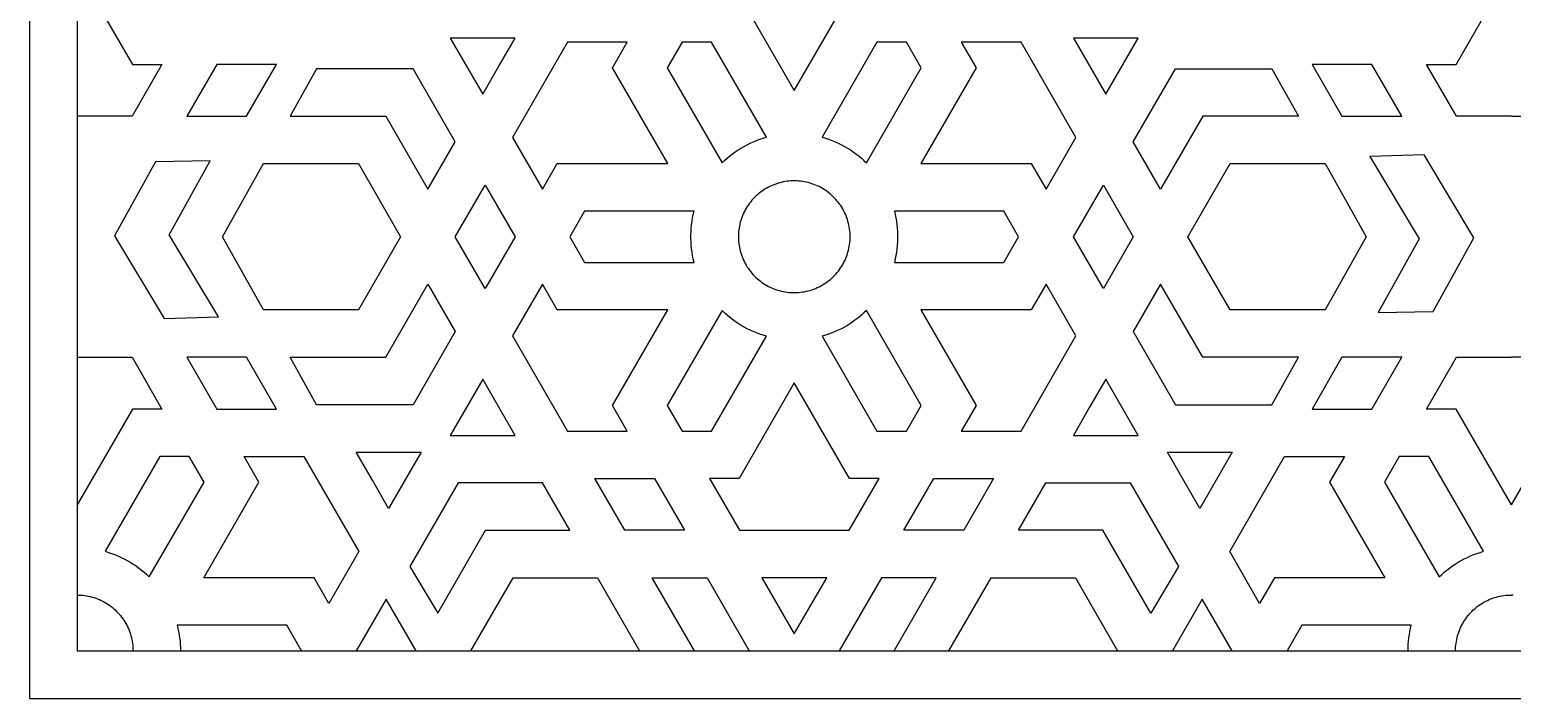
# Model space of a CAD drawing. Header units: millimetres. Extents: x 69 to 506, y 121 to 380.
# Drawn here: x 68.9 to 287.5, y 121.4 to 220 of the extents above; entities that cross this region are included whole.
import ezdxf

# ---------------------------------------------------------------- set-up
doc = ezdxf.new("R2010")
doc.units = ezdxf.units.MM
doc.layers.add('Layer 01', color=1, linetype='Continuous', true_color=0xff0000)

msp = doc.modelspace()

# ---------------------------------------------------------------- linework, layer by layer
at = {"layer": 'Layer 01'}
for p, q in [((68.87, 379.61), (68.87, 121.36)), ((75.87, 372.61), (75.87, 128.36)), ((75.87, 228.94), (84.02, 214.83)), ((279.25, 214.83), (287.4, 228.94)), ((173.49, 225.09), (181.64, 210.97)), ((181.64, 210.97), (189.78, 225.09)), ((130.91, 218.71), (135.69, 210.43)), ((140.48, 218.71), (130.91, 218.71)), ((138.09, 214.57), (140.48, 218.71)), ((232.37, 218.71), (222.8, 218.71)), ((222.8, 218.71), (227.58, 210.43)), ((227.58, 210.43), (232.37, 218.71)), ((148.2, 218.09), (140.1, 204.05)), ((157.01, 218.09), (148.2, 218.09)), ((154.83, 214.31), (157.01, 218.09)), ((165.09, 218.09), (162.91, 214.31)), ((169.45, 218.09), (165.09, 218.09)), ((177.52, 204.1), (169.45, 218.09)), ((193.83, 218.09), (185.75, 204.1)), ((198.18, 218.09), (193.83, 218.09)), ((200.36, 214.31), (198.18, 218.09)), ((215.08, 218.09), (206.27, 218.09)), ((206.27, 218.09), (208.45, 214.31)), ((223.18, 204.05), (215.08, 218.09)), ((88.38, 214.83), (83.97, 207.2)), ((84.02, 214.83), (88.38, 214.83)), ((96.46, 214.83), (92.06, 207.2)), ((105.27, 214.83), (96.46, 214.83)), ((100.87, 207.2), (105.27, 214.83)), ((135.69, 210.43), (138.09, 214.57)), ((162.98, 200.2), (154.83, 214.31)), ((162.91, 214.31), (170.99, 200.33)), ((192.29, 200.33), (200.36, 214.31)), ((208.45, 214.31), (200.3, 200.2)), ((258, 214.83), (262.41, 207.2)), ((266.81, 214.83), (258, 214.83)), ((271.22, 207.2), (266.81, 214.83)), ((279.3, 207.2), (274.9, 214.83)), ((274.9, 214.83), (279.25, 214.83)), ((111.19, 214.2), (107.27, 207.2)), ((125.43, 214.2), (111.19, 214.2)), ((131.65, 203.43), (125.43, 214.2)), ((231.62, 203.43), (237.84, 214.2)), ((237.84, 214.2), (252.08, 214.2)), ((252.08, 214.2), (256, 207.2)), ((83.97, 207.2), (75.87, 207.2)), ((92.06, 207.2), (100.87, 207.2)), ((107.27, 207.2), (121.39, 207.2)), ((121.39, 207.2), (127.61, 196.43)), ((241.88, 207.2), (235.66, 196.43)), ((256, 207.2), (241.88, 207.2)), ((262.41, 207.2), (271.22, 207.2)), ((287.4, 207.2), (279.3, 207.2)), ((287.4, 207.2), (295.5, 207.2)), ((127.61, 196.43), (131.65, 203.43)), ((140.1, 204.05), (144.5, 196.43)), ((175.14, 203.21), (175.61, 203.42)), ((175.61, 203.42), (176.08, 203.61)), ((176.08, 203.61), (176.55, 203.79)), ((176.55, 203.79), (177.04, 203.95)), ((177.04, 203.95), (177.52, 204.1)), ((185.75, 204.1), (186.24, 203.95)), ((186.24, 203.95), (186.72, 203.79)), ((186.72, 203.79), (187.2, 203.61)), ((187.2, 203.61), (187.67, 203.42)), ((187.67, 203.42), (188.13, 203.21)), ((218.77, 196.43), (223.18, 204.05)), ((235.66, 196.43), (231.62, 203.43)), ((171.74, 201.01), (172.13, 201.34)), ((172.13, 201.34), (172.53, 201.65)), ((172.53, 201.65), (172.94, 201.94)), ((172.94, 201.94), (173.37, 202.23)), ((173.37, 202.23), (173.8, 202.49)), ((173.8, 202.49), (174.24, 202.75)), ((174.24, 202.75), (174.69, 202.99)), ((174.69, 202.99), (175.14, 203.21)), ((188.13, 203.21), (188.59, 202.99)), ((188.59, 202.99), (189.04, 202.75)), ((189.04, 202.75), (189.48, 202.49)), ((189.48, 202.49), (189.91, 202.23)), ((189.91, 202.23), (190.33, 201.94)), ((190.33, 201.94), (190.74, 201.65)), ((190.74, 201.65), (191.15, 201.34)), ((191.15, 201.34), (191.54, 201.01)), ((274.55, 201.48), (266.53, 201.24)), ((266.53, 201.24), (273.8, 189.13)), ((281.88, 189.27), (274.55, 201.48)), ((87.43, 200.46), (81.39, 189.58)), ((95.51, 200.6), (87.43, 200.46)), ((89.47, 189.72), (95.51, 200.6)), ((97.31, 189.43), (103.35, 200.2)), ((103.35, 200.2), (117.35, 200.2)), ((117.35, 200.2), (123.57, 189.43)), ((144.5, 196.43), (146.68, 200.2)), ((146.68, 200.2), (162.98, 200.2)), ((170.99, 200.33), (171.36, 200.67)), ((171.36, 200.67), (171.74, 201.01)), ((191.54, 201.01), (191.92, 200.67)), ((191.92, 200.67), (192.29, 200.33)), ((200.3, 200.2), (216.59, 200.2)), ((216.59, 200.2), (218.77, 196.43)), ((239.7, 189.43), (245.93, 200.2)), ((245.93, 200.2), (259.93, 200.2)), ((259.93, 200.2), (265.96, 189.43)), ((131.65, 189.43), (136.06, 197.05)), ((136.06, 197.05), (140.46, 189.43)), ((178.11, 196.87), (177.86, 196.75)), ((178.37, 196.99), (178.11, 196.87)), ((178.64, 197.1), (178.37, 196.99)), ((178.91, 197.2), (178.64, 197.1)), ((179.18, 197.29), (178.91, 197.2)), ((179.45, 197.37), (179.18, 197.29)), ((179.73, 197.44), (179.45, 197.37)), ((180.01, 197.5), (179.73, 197.44)), ((180.29, 197.55), (180.01, 197.5)), ((180.57, 197.6), (180.29, 197.55)), ((180.86, 197.63), (180.57, 197.6)), ((181.14, 197.65), (180.86, 197.63)), ((181.43, 197.66), (181.14, 197.65)), ((181.71, 197.66), (181.43, 197.66)), ((182, 197.66), (181.71, 197.66)), ((182.28, 197.64), (182, 197.66)), ((182.57, 197.61), (182.28, 197.64)), ((182.85, 197.57), (182.57, 197.61)), ((183.13, 197.53), (182.85, 197.57)), ((183.41, 197.47), (183.13, 197.53)), ((183.69, 197.4), (183.41, 197.47)), ((183.97, 197.33), (183.69, 197.4)), ((184.24, 197.24), (183.97, 197.33)), ((184.51, 197.15), (184.24, 197.24)), ((184.78, 197.04), (184.51, 197.15)), ((185.04, 196.93), (184.78, 197.04)), ((185.3, 196.81), (185.04, 196.93)), ((185.55, 196.68), (185.3, 196.81)), ((222.81, 189.43), (227.22, 197.05)), ((227.22, 197.05), (231.62, 189.43)), ((175.4, 194.81), (175.22, 194.59)), ((175.59, 195.02), (175.4, 194.81)), ((175.79, 195.23), (175.59, 195.02)), ((175.99, 195.43), (175.79, 195.23)), ((176.21, 195.62), (175.99, 195.43)), ((176.42, 195.81), (176.21, 195.62)), ((176.65, 195.98), (176.42, 195.81)), ((176.88, 196.15), (176.65, 195.98)), ((177.12, 196.31), (176.88, 196.15)), ((177.36, 196.47), (177.12, 196.31)), ((177.6, 196.61), (177.36, 196.47)), ((177.86, 196.75), (177.6, 196.61)), ((185.8, 196.54), (185.55, 196.68)), ((186.05, 196.39), (185.8, 196.54)), ((186.28, 196.23), (186.05, 196.39)), ((186.52, 196.06), (186.28, 196.23)), ((186.75, 195.89), (186.52, 196.06)), ((186.97, 195.71), (186.75, 195.89)), ((187.18, 195.52), (186.97, 195.71)), ((187.39, 195.32), (187.18, 195.52)), ((187.59, 195.12), (187.39, 195.32)), ((187.79, 194.91), (187.59, 195.12)), ((187.97, 194.69), (187.79, 194.91)), ((188.15, 194.47), (187.97, 194.69)), ((150.72, 193.2), (148.54, 189.43)), ((166.87, 193.2), (150.72, 193.2)), ((166.65, 192.21), (166.75, 192.71)), ((166.75, 192.71), (166.87, 193.2)), ((174.05, 192.63), (173.94, 192.37)), ((174.16, 192.89), (174.05, 192.63)), ((174.29, 193.15), (174.16, 192.89)), ((174.42, 193.4), (174.29, 193.15)), ((174.56, 193.65), (174.42, 193.4)), ((174.71, 193.89), (174.56, 193.65)), ((174.87, 194.13), (174.71, 193.89)), ((175.04, 194.36), (174.87, 194.13)), ((175.22, 194.59), (175.04, 194.36)), ((188.32, 194.24), (188.15, 194.47)), ((188.49, 194.01), (188.32, 194.24)), ((188.64, 193.77), (188.49, 194.01)), ((188.79, 193.52), (188.64, 193.77)), ((188.92, 193.27), (188.79, 193.52)), ((189.05, 193.02), (188.92, 193.27)), ((189.17, 192.76), (189.05, 193.02)), ((189.28, 192.49), (189.17, 192.76)), ((189.39, 192.22), (189.28, 192.49)), ((212.55, 193.2), (196.4, 193.2)), ((196.4, 193.2), (196.52, 192.71)), ((196.52, 192.71), (196.62, 192.21)), ((214.73, 189.43), (212.55, 193.2)), ((166.42, 190.19), (166.45, 190.7)), ((166.45, 190.7), (166.5, 191.2)), ((166.5, 191.2), (166.57, 191.71)), ((166.57, 191.71), (166.65, 192.21)), ((173.46, 190.43), (173.43, 190.14)), ((173.5, 190.71), (173.46, 190.43)), ((173.55, 190.99), (173.5, 190.71)), ((173.61, 191.27), (173.55, 190.99)), ((173.68, 191.55), (173.61, 191.27)), ((173.75, 191.83), (173.68, 191.55)), ((173.84, 192.1), (173.75, 191.83)), ((173.94, 192.37), (173.84, 192.1)), ((189.48, 191.95), (189.39, 192.22)), ((189.56, 191.68), (189.48, 191.95)), ((189.64, 191.4), (189.56, 191.68)), ((189.7, 191.13), (189.64, 191.4)), ((189.75, 190.84), (189.7, 191.13)), ((189.8, 190.56), (189.75, 190.84)), ((189.83, 190.28), (189.8, 190.56)), ((189.86, 189.99), (189.83, 190.28)), ((196.62, 192.21), (196.7, 191.71)), ((196.7, 191.71), (196.77, 191.2)), ((196.77, 191.2), (196.82, 190.7)), ((196.82, 190.7), (196.86, 190.19)), ((81.39, 189.58), (88.72, 177.37)), ((96.74, 177.61), (89.47, 189.72)), ((103.35, 178.65), (97.31, 189.43)), ((123.57, 189.43), (117.35, 178.65)), ((136.06, 181.8), (131.65, 189.43)), ((140.46, 189.43), (136.06, 181.8)), ((148.54, 189.43), (150.72, 185.65)), ((166.4, 189.68), (166.42, 190.19)), ((166.4, 189.17), (166.4, 189.68)), ((166.42, 188.66), (166.4, 189.17)), ((166.45, 188.16), (166.42, 188.66)), ((166.5, 187.65), (166.45, 188.16)), ((173.41, 189.86), (173.4, 189.57)), ((173.4, 189.57), (173.4, 189.29)), ((173.4, 189.29), (173.41, 189)), ((173.43, 190.14), (173.41, 189.86)), ((173.41, 189), (173.43, 188.72)), ((173.43, 188.72), (173.46, 188.43)), ((173.46, 188.43), (173.5, 188.15)), ((173.5, 188.15), (173.55, 187.87)), ((189.75, 188), (189.8, 188.28)), ((189.8, 188.28), (189.83, 188.57)), ((189.83, 188.57), (189.86, 188.85)), ((189.87, 189.71), (189.86, 189.99)), ((189.86, 188.85), (189.87, 189.14)), ((189.88, 189.42), (189.87, 189.71)), ((189.87, 189.14), (189.88, 189.42)), ((196.82, 188.16), (196.77, 187.65)), ((196.86, 188.66), (196.82, 188.16)), ((196.86, 190.19), (196.87, 189.68)), ((196.87, 189.17), (196.86, 188.66)), ((196.87, 189.68), (196.87, 189.17)), ((212.55, 185.65), (214.73, 189.43)), ((227.22, 181.8), (222.81, 189.43)), ((231.62, 189.43), (227.22, 181.8)), ((245.93, 178.65), (239.7, 189.43)), ((265.96, 189.43), (259.93, 178.65)), ((273.8, 189.13), (267.76, 178.25)), ((275.85, 178.39), (281.88, 189.27)), ((166.57, 187.15), (166.5, 187.65)), ((166.65, 186.64), (166.57, 187.15)), ((166.75, 186.15), (166.65, 186.64)), ((166.87, 185.65), (166.75, 186.15)), ((173.55, 187.87), (173.61, 187.59)), ((173.61, 187.59), (173.67, 187.31)), ((173.67, 187.31), (173.75, 187.03)), ((173.75, 187.03), (173.84, 186.76)), ((173.84, 186.76), (173.94, 186.49)), ((173.94, 186.49), (174.04, 186.23)), ((174.04, 186.23), (174.16, 185.97)), ((174.16, 185.97), (174.28, 185.71)), ((189.05, 185.83), (189.17, 186.09)), ((189.17, 186.09), (189.28, 186.35)), ((189.28, 186.35), (189.38, 186.62)), ((189.38, 186.62), (189.48, 186.89)), ((189.48, 186.89), (189.56, 187.16)), ((189.56, 187.16), (189.63, 187.44)), ((189.63, 187.44), (189.7, 187.72)), ((189.7, 187.72), (189.75, 188)), ((196.52, 186.15), (196.4, 185.65)), ((196.62, 186.64), (196.52, 186.15)), ((196.7, 187.15), (196.62, 186.64)), ((196.77, 187.65), (196.7, 187.15)), ((150.72, 185.65), (166.87, 185.65)), ((174.28, 185.71), (174.42, 185.46)), ((174.42, 185.46), (174.56, 185.21)), ((174.56, 185.21), (174.71, 184.96)), ((174.71, 184.96), (174.87, 184.73)), ((174.87, 184.73), (175.04, 184.49)), ((175.04, 184.49), (175.21, 184.27)), ((175.21, 184.27), (175.39, 184.05)), ((175.39, 184.05), (175.59, 183.83)), ((175.59, 183.83), (175.78, 183.63)), ((187.38, 183.52), (187.59, 183.72)), ((187.59, 183.72), (187.78, 183.93)), ((187.78, 183.93), (187.97, 184.15)), ((187.97, 184.15), (188.15, 184.37)), ((188.15, 184.37), (188.32, 184.6)), ((188.32, 184.6), (188.48, 184.84)), ((188.48, 184.84), (188.64, 185.08)), ((188.64, 185.08), (188.78, 185.32)), ((188.78, 185.32), (188.92, 185.57)), ((188.92, 185.57), (189.05, 185.83)), ((196.4, 185.65), (212.55, 185.65)), ((121.39, 171.65), (127.61, 182.43)), ((127.61, 182.43), (131.65, 175.43)), ((144.5, 182.43), (140.1, 174.8)), ((146.68, 178.65), (144.5, 182.43)), ((175.78, 183.63), (175.99, 183.43)), ((175.99, 183.43), (176.2, 183.24)), ((176.2, 183.24), (176.42, 183.05)), ((176.42, 183.05), (176.64, 182.87)), ((176.64, 182.87), (176.87, 182.7)), ((176.87, 182.7), (177.11, 182.54)), ((177.11, 182.54), (177.35, 182.39)), ((177.35, 182.39), (177.6, 182.25)), ((177.6, 182.25), (177.85, 182.11)), ((177.85, 182.11), (178.1, 181.98)), ((178.1, 181.98), (178.36, 181.86)), ((178.36, 181.86), (178.63, 181.75)), ((178.63, 181.75), (178.9, 181.66)), ((178.9, 181.66), (179.17, 181.56)), ((179.17, 181.56), (179.44, 181.48)), ((183.68, 181.44), (183.96, 181.52)), ((183.96, 181.52), (184.23, 181.61)), ((184.23, 181.61), (184.5, 181.7)), ((184.5, 181.7), (184.77, 181.81)), ((184.77, 181.81), (185.03, 181.92)), ((185.03, 181.92), (185.29, 182.04)), ((185.29, 182.04), (185.54, 182.17)), ((185.54, 182.17), (185.79, 182.31)), ((185.79, 182.31), (186.04, 182.46)), ((186.04, 182.46), (186.28, 182.62)), ((186.28, 182.62), (186.51, 182.78)), ((186.51, 182.78), (186.74, 182.96)), ((186.74, 182.96), (186.96, 183.14)), ((186.96, 183.14), (187.18, 183.33)), ((187.18, 183.33), (187.38, 183.52)), ((218.77, 182.43), (216.59, 178.65)), ((223.18, 174.8), (218.77, 182.43)), ((235.66, 182.43), (231.62, 175.43)), ((241.88, 171.65), (235.66, 182.43)), ((179.44, 181.48), (179.72, 181.41)), ((179.72, 181.41), (180, 181.35)), ((180, 181.35), (180.28, 181.3)), ((180.28, 181.3), (180.56, 181.26)), ((180.56, 181.26), (180.85, 181.22)), ((180.85, 181.22), (181.13, 181.2)), ((181.13, 181.2), (181.42, 181.19)), ((181.42, 181.19), (181.7, 181.19)), ((181.7, 181.19), (181.99, 181.19)), ((181.99, 181.19), (182.28, 181.21)), ((182.28, 181.21), (182.56, 181.24)), ((182.56, 181.24), (182.84, 181.28)), ((182.84, 181.28), (183.13, 181.32)), ((183.13, 181.32), (183.41, 181.38)), ((183.41, 181.38), (183.68, 181.44)), ((88.72, 177.37), (96.74, 177.61)), ((117.35, 178.65), (103.35, 178.65)), ((162.98, 178.65), (146.68, 178.65)), ((154.83, 164.54), (162.98, 178.65)), ((170.99, 178.53), (162.91, 164.54)), ((171.36, 178.18), (170.99, 178.53)), ((171.74, 177.84), (171.36, 178.18)), ((172.13, 177.52), (171.74, 177.84)), ((172.53, 177.21), (172.13, 177.52)), ((172.94, 176.91), (172.53, 177.21)), ((190.74, 177.21), (190.33, 176.91)), ((191.15, 177.52), (190.74, 177.21)), ((191.54, 177.84), (191.15, 177.52)), ((191.92, 178.18), (191.54, 177.84)), ((192.29, 178.53), (191.92, 178.18)), ((200.36, 164.54), (192.29, 178.53)), ((216.59, 178.65), (200.3, 178.65)), ((200.3, 178.65), (208.45, 164.54)), ((259.93, 178.65), (245.93, 178.65)), ((267.76, 178.25), (275.85, 178.39)), ((131.65, 175.43), (125.43, 164.65)), ((173.37, 176.63), (172.94, 176.91)), ((173.8, 176.36), (173.37, 176.63)), ((174.24, 176.1), (173.8, 176.36)), ((174.69, 175.86), (174.24, 176.1)), ((175.14, 175.64), (174.69, 175.86)), ((175.61, 175.43), (175.14, 175.64)), ((176.08, 175.24), (175.61, 175.43)), ((176.55, 175.06), (176.08, 175.24)), ((177.04, 174.9), (176.55, 175.06)), ((186.72, 175.06), (186.24, 174.9)), ((187.2, 175.24), (186.72, 175.06)), ((187.67, 175.43), (187.2, 175.24)), ((188.13, 175.64), (187.67, 175.43)), ((188.59, 175.86), (188.13, 175.64)), ((189.04, 176.1), (188.59, 175.86)), ((189.48, 176.36), (189.04, 176.1)), ((189.91, 176.63), (189.48, 176.36)), ((190.33, 176.91), (189.91, 176.63)), ((231.62, 175.43), (237.84, 164.65)), ((140.1, 174.8), (148.2, 160.77)), ((169.45, 160.77), (177.52, 174.75)), ((177.52, 174.75), (177.04, 174.9)), ((186.24, 174.9), (185.75, 174.75)), ((185.75, 174.75), (193.83, 160.77)), ((215.08, 160.77), (223.18, 174.8)), ((75.87, 171.65), (83.97, 171.65)), ((83.97, 171.65), (88.38, 164.02)), ((100.87, 171.65), (92.06, 171.65)), ((92.06, 171.65), (96.46, 164.02)), ((105.27, 164.02), (100.87, 171.65)), ((107.27, 171.65), (121.39, 171.65)), ((111.19, 164.65), (107.27, 171.65)), ((256, 171.65), (241.88, 171.65)), ((252.08, 164.65), (256, 171.65)), ((262.41, 171.65), (258, 164.02)), ((271.22, 171.65), (262.41, 171.65)), ((266.81, 164.02), (271.22, 171.65)), ((274.9, 164.02), (279.3, 171.65)), ((279.3, 171.65), (287.4, 171.65)), ((295.5, 171.65), (287.4, 171.65)), ((135.69, 168.43), (130.91, 160.14)), ((138.09, 164.28), (135.69, 168.43)), ((227.58, 168.43), (225.19, 164.28)), ((232.37, 160.14), (227.58, 168.43)), ((181.64, 167.88), (173.49, 153.77)), ((189.78, 153.77), (181.64, 167.88)), ((84.02, 164.02), (75.87, 149.91)), ((88.38, 164.02), (84.02, 164.02)), ((96.46, 164.02), (105.27, 164.02)), ((125.43, 164.65), (111.19, 164.65)), ((140.48, 160.14), (138.09, 164.28)), ((157.01, 160.77), (154.83, 164.54)), ((162.91, 164.54), (165.09, 160.77)), ((198.18, 160.77), (200.36, 164.54)), ((208.45, 164.54), (206.27, 160.77)), ((225.19, 164.28), (222.8, 160.14)), ((237.84, 164.65), (252.08, 164.65)), ((258, 164.02), (266.81, 164.02)), ((279.25, 164.02), (274.9, 164.02)), ((287.4, 149.91), (279.25, 164.02)), ((287.4, 149.91), (295.55, 164.02)), ((130.91, 160.14), (140.48, 160.14)), ((148.2, 160.77), (157.01, 160.77)), ((165.09, 160.77), (169.45, 160.77)), ((193.83, 160.77), (198.18, 160.77)), ((206.27, 160.77), (215.08, 160.77)), ((222.8, 160.14), (232.37, 160.14)), ((119.42, 153.51), (117.03, 157.65)), ((117.03, 157.65), (126.6, 157.65)), ((126.6, 157.65), (121.82, 149.36)), ((236.67, 157.65), (246.24, 157.65)), ((241.46, 149.36), (236.67, 157.65)), ((246.24, 157.65), (241.46, 149.36)), ((88.06, 157.02), (79.99, 143.04)), ((92.42, 157.02), (88.06, 157.02)), ((94.6, 153.25), (92.42, 157.02)), ((100.5, 157.02), (109.31, 157.02)), ((102.68, 153.25), (100.5, 157.02)), ((109.31, 157.02), (117.41, 142.99)), ((245.86, 142.99), (253.96, 157.02)), ((253.96, 157.02), (262.77, 157.02)), ((262.77, 157.02), (260.59, 153.25)), ((270.85, 157.02), (268.67, 153.25)), ((275.21, 157.02), (270.85, 157.02)), ((283.29, 143.04), (275.21, 157.02)), ((86.52, 139.26), (94.6, 153.25)), ((94.54, 139.14), (102.68, 153.25)), ((121.82, 149.36), (119.42, 153.51)), ((132.08, 153.14), (124.96, 140.8)), ((144.52, 153.14), (132.08, 153.14)), ((148.56, 146.14), (144.52, 153.14)), ((156.64, 146.14), (152.24, 153.77)), ((152.24, 153.77), (161.05, 153.77)), ((161.05, 153.77), (165.45, 146.14)), ((173.49, 153.77), (169.13, 153.77)), ((169.13, 153.77), (173.54, 146.14)), ((189.74, 146.14), (194.14, 153.77)), ((194.14, 153.77), (189.78, 153.77)), ((197.82, 146.14), (202.22, 153.77)), ((202.22, 153.77), (211.03, 153.77)), ((211.03, 153.77), (206.63, 146.14)), ((214.71, 146.14), (218.75, 153.14)), ((218.75, 153.14), (231.19, 153.14)), ((231.19, 153.14), (238.32, 140.8)), ((260.59, 153.25), (268.74, 139.14)), ((268.67, 153.25), (276.75, 139.26)), ((129.06, 133.91), (136.12, 146.14)), ((136.12, 146.14), (148.56, 146.14)), ((165.45, 146.14), (156.64, 146.14)), ((173.54, 146.14), (189.74, 146.14)), ((206.63, 146.14), (197.82, 146.14)), ((227.15, 146.14), (214.71, 146.14)), ((234.21, 133.91), (227.15, 146.14)), ((79.99, 143.04), (80.48, 142.89)), ((80.48, 142.89), (80.96, 142.73)), ((80.96, 142.73), (81.43, 142.55)), ((81.43, 142.55), (81.9, 142.36)), ((81.9, 142.36), (82.37, 142.15)), ((82.37, 142.15), (82.82, 141.93)), ((117.41, 142.99), (113.01, 135.36)), ((250.27, 135.36), (245.86, 142.99)), ((280.45, 141.93), (280.91, 142.15)), ((280.91, 142.15), (281.37, 142.36)), ((281.37, 142.36), (281.84, 142.55)), ((281.84, 142.55), (282.32, 142.73)), ((282.32, 142.73), (282.8, 142.89)), ((282.8, 142.89), (283.29, 143.04)), ((82.82, 141.93), (83.27, 141.69)), ((83.27, 141.69), (83.71, 141.43)), ((83.71, 141.43), (84.14, 141.16)), ((84.14, 141.16), (84.57, 140.88)), ((84.57, 140.88), (84.98, 140.58)), ((84.98, 140.58), (85.38, 140.27)), ((85.38, 140.27), (85.77, 139.95)), ((85.77, 139.95), (86.16, 139.61)), ((124.96, 140.8), (129.06, 133.91)), ((238.32, 140.8), (234.21, 133.91)), ((277.12, 139.61), (277.5, 139.95)), ((277.5, 139.95), (277.89, 140.27)), ((277.89, 140.27), (278.29, 140.58)), ((278.29, 140.58), (278.71, 140.88)), ((278.71, 140.88), (279.13, 141.16)), ((279.13, 141.16), (279.56, 141.43)), ((279.56, 141.43), (280, 141.69)), ((280, 141.69), (280.45, 141.93)), ((86.16, 139.61), (86.52, 139.26)), ((110.83, 139.14), (94.54, 139.14)), ((113.01, 135.36), (110.83, 139.14)), ((133.94, 128.36), (140.16, 139.14)), ((140.16, 139.14), (152.6, 139.14)), ((152.6, 139.14), (158.82, 128.36)), ((166.91, 128.36), (160.69, 139.14)), ((160.69, 139.14), (168.77, 139.14)), ((168.77, 139.14), (174.99, 128.36)), ((186.42, 139.14), (176.85, 139.14)), ((176.85, 139.14), (181.64, 130.85)), ((181.64, 130.85), (186.42, 139.14)), ((194.51, 139.14), (188.28, 128.36)), ((202.59, 139.14), (194.51, 139.14)), ((196.37, 128.36), (202.59, 139.14)), ((204.45, 128.36), (210.67, 139.14)), ((210.67, 139.14), (223.11, 139.14)), ((223.11, 139.14), (229.33, 128.36)), ((252.44, 139.14), (250.27, 135.36)), ((268.74, 139.14), (252.44, 139.14)), ((276.75, 139.26), (277.12, 139.61)), ((75.87, 136.6), (76.16, 136.6)), ((76.16, 136.6), (76.44, 136.58)), ((76.44, 136.58), (76.72, 136.56)), ((76.72, 136.56), (77, 136.53)), ((77, 136.53), (77.27, 136.48)), ((77.27, 136.48), (77.55, 136.43)), ((77.55, 136.43), (77.82, 136.37)), ((77.82, 136.37), (78.1, 136.3)), ((78.1, 136.3), (78.37, 136.22)), ((78.37, 136.22), (78.63, 136.13)), ((78.63, 136.13), (78.9, 136.03)), ((78.9, 136.03), (79.16, 135.92)), ((79.16, 135.92), (79.41, 135.8)), ((79.41, 135.8), (79.66, 135.68)), ((79.66, 135.68), (79.91, 135.55)), ((121.45, 135.99), (117.05, 128.36)), ((125.86, 128.36), (121.45, 135.99)), ((241.82, 135.99), (237.42, 128.36)), ((246.22, 128.36), (241.82, 135.99)), ((283.36, 135.55), (283.61, 135.68)), ((283.61, 135.68), (283.86, 135.8)), ((283.86, 135.8), (284.12, 135.92)), ((284.12, 135.92), (284.38, 136.03)), ((284.38, 136.03), (284.64, 136.13)), ((284.64, 136.13), (284.91, 136.22)), ((284.91, 136.22), (285.18, 136.3)), ((285.18, 136.3), (285.45, 136.37)), ((285.45, 136.37), (285.72, 136.43)), ((285.72, 136.43), (286, 136.48)), ((286, 136.48), (286.28, 136.53)), ((286.28, 136.53), (286.56, 136.56)), ((286.56, 136.56), (286.84, 136.58)), ((286.84, 136.58), (287.12, 136.6)), ((287.12, 136.6), (287.4, 136.6)), ((287.68, 136.6), (287.4, 136.6)), ((79.91, 135.55), (80.15, 135.4)), ((80.15, 135.4), (80.39, 135.25)), ((80.39, 135.25), (80.63, 135.09)), ((80.63, 135.09), (80.85, 134.93)), ((80.85, 134.93), (81.07, 134.75)), ((81.07, 134.75), (81.29, 134.57)), ((81.29, 134.57), (81.5, 134.39)), ((81.5, 134.39), (81.7, 134.19)), ((81.7, 134.19), (81.9, 133.99)), ((81.9, 133.99), (82.08, 133.78)), ((82.08, 133.78), (82.27, 133.56)), ((82.27, 133.56), (82.44, 133.34)), ((280.83, 133.34), (281.01, 133.56)), ((281.01, 133.56), (281.19, 133.78)), ((281.19, 133.78), (281.38, 133.99)), ((281.38, 133.99), (281.57, 134.19)), ((281.57, 134.19), (281.78, 134.39)), ((281.78, 134.39), (281.99, 134.57)), ((281.99, 134.57), (282.2, 134.75)), ((282.2, 134.75), (282.42, 134.93)), ((282.42, 134.93), (282.65, 135.09)), ((282.65, 135.09), (282.88, 135.25)), ((282.88, 135.25), (283.12, 135.4)), ((283.12, 135.4), (283.36, 135.55)), ((82.44, 133.34), (82.61, 133.11)), ((82.61, 133.11), (82.76, 132.88)), ((82.76, 132.88), (82.91, 132.64)), ((82.91, 132.64), (83.06, 132.4)), ((83.06, 132.4), (83.19, 132.15)), ((83.19, 132.15), (83.31, 131.9)), ((83.31, 131.9), (83.43, 131.65)), ((83.43, 131.65), (83.54, 131.39)), ((83.54, 131.39), (83.64, 131.12)), ((106.79, 132.14), (90.64, 132.14)), ((90.64, 132.14), (90.75, 131.67)), ((90.75, 131.67), (90.85, 131.21)), ((90.85, 131.21), (90.93, 130.74)), ((108.97, 128.36), (106.79, 132.14)), ((256.49, 132.14), (254.31, 128.36)), ((272.64, 132.14), (256.49, 132.14)), ((272.35, 130.74), (272.43, 131.21)), ((272.43, 131.21), (272.52, 131.67)), ((272.52, 131.67), (272.64, 132.14)), ((279.64, 131.12), (279.74, 131.39)), ((279.74, 131.39), (279.84, 131.65)), ((279.84, 131.65), (279.96, 131.9)), ((279.96, 131.9), (280.08, 132.15)), ((280.08, 132.15), (280.22, 132.4)), ((280.22, 132.4), (280.36, 132.64)), ((280.36, 132.64), (280.51, 132.88)), ((280.51, 132.88), (280.67, 133.11)), ((280.67, 133.11), (280.83, 133.34)), ((83.64, 131.12), (83.73, 130.86)), ((83.73, 130.86), (83.81, 130.59)), ((83.81, 130.59), (83.88, 130.31)), ((83.88, 130.31), (83.94, 130.04)), ((83.94, 130.04), (83.99, 129.76)), ((83.99, 129.76), (84.04, 129.49)), ((84.04, 129.49), (84.07, 129.21)), ((84.07, 129.21), (84.09, 128.93)), ((90.93, 130.74), (90.99, 130.27)), ((90.99, 130.27), (91.05, 129.79)), ((91.05, 129.79), (91.08, 129.32)), ((91.08, 129.32), (91.11, 128.84)), ((272.17, 128.84), (272.19, 129.32)), ((272.19, 129.32), (272.23, 129.79)), ((272.23, 129.79), (272.28, 130.27)), ((272.28, 130.27), (272.35, 130.74)), ((279.18, 128.93), (279.2, 129.21)), ((279.2, 129.21), (279.24, 129.49)), ((279.24, 129.49), (279.28, 129.76)), ((279.28, 129.76), (279.33, 130.04)), ((279.33, 130.04), (279.39, 130.31)), ((279.39, 130.31), (279.47, 130.59)), ((279.47, 130.59), (279.55, 130.86)), ((279.55, 130.86), (279.64, 131.12)), ((75.87, 128.36), (498.93, 128.36)), ((84.09, 128.93), (84.11, 128.64)), ((84.11, 128.64), (84.11, 128.36)), ((91.11, 128.84), (91.11, 128.36)), ((272.16, 128.36), (272.17, 128.84)), ((279.16, 128.36), (279.17, 128.64)), ((279.17, 128.64), (279.18, 128.93)), ((68.87, 121.36), (505.93, 121.36))]:
    msp.add_line(p, q, dxfattribs=at)

doc.saveas('drawing.dxf')
